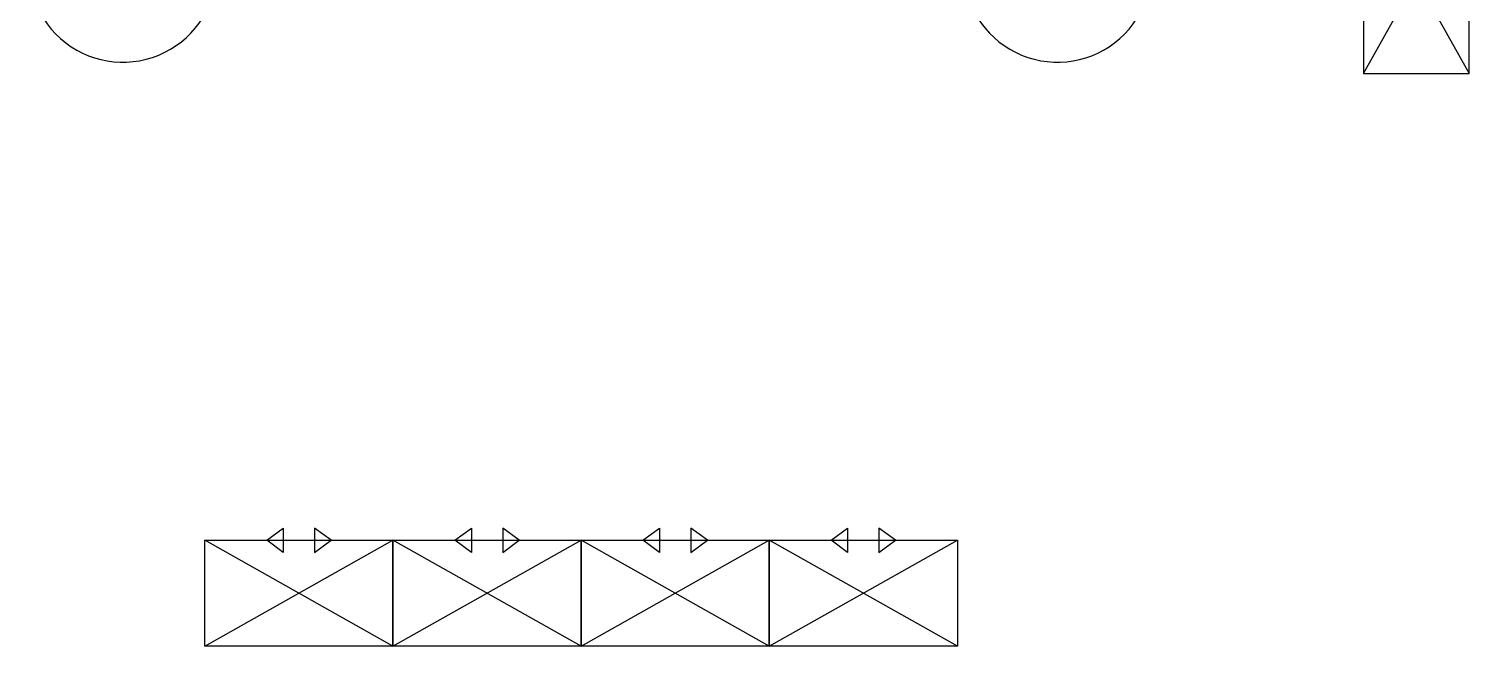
# Model space of a CAD drawing. Header units: centimetres. Extents: x 534 to 2907, y -1306 to 581.
# Drawn here: x 1394 to 2006, y -188 to 75 of the extents above; entities that cross this region are included whole.
import ezdxf

# ---------------------------------------------------------------- set-up
doc = ezdxf.new("R2010")
doc.units = ezdxf.units.CM
doc.layers.add('layer_1', color=175, linetype='Continuous')
doc.layers.add('layer_2', color=251, linetype='Continuous')

msp = doc.modelspace()

# ---------------------------------------------------------------- linework, layer by layer
at = {"layer": 'layer_1'}
for p, q in [((1961.37, 55.89), (2006.37, 135.89)), ((1961.37, 135.89), (2006.37, 55.89)), ((1961.37, 135.89), (1961.37, 55.89)), ((2006.37, 55.89), (2006.37, 135.89)), ((1961.37, 55.89), (2006.37, 55.89))]:
    msp.add_line(p, q, dxfattribs=at)
at = {"layer": 'layer_1', "linetype": 'Continuous'}
for p, q in [((1468.71, -187.55), (1468.71, -142.55)), ((1468.71, -142.55), (1548.71, -142.55)), ((1548.71, -142.55), (1548.71, -187.55)), ((1548.71, -187.55), (1548.71, -142.55)), ((1548.71, -142.55), (1628.71, -142.55)), ((1628.71, -142.55), (1628.71, -187.55)), ((1628.71, -187.55), (1628.71, -142.55)), ((1628.71, -142.55), (1708.71, -142.55)), ((1708.71, -142.55), (1708.71, -187.55)), ((1708.71, -187.55), (1708.71, -142.55)), ((1708.71, -142.55), (1788.71, -142.55)), ((1788.71, -142.55), (1788.71, -187.55)), ((1548.71, -187.55), (1468.71, -187.55)), ((1628.71, -187.55), (1548.71, -187.55)), ((1708.71, -187.55), (1628.71, -187.55)), ((1788.71, -187.55), (1708.71, -187.55))]:
    msp.add_line(p, q, dxfattribs=at)
at = {"layer": 'layer_1'}
for centre, start, end in [((1433.85, 100.68, -12.9), 160.60488, 352.25918), ((1831.29, 100.68, -12.9), 187.74082, 19.39512)]:
    msp.add_arc(centre, 40, start, end, dxfattribs=at)
at = {"layer": 'layer_2', "linetype": 'Continuous'}
for p, q in [((1495, -142.55), (1502.04, -137.36)), ((1502.04, -137.36), (1502.04, -147.74)), ((1515.37, -137.36), (1515.37, -147.74)), ((1522.41, -142.55), (1515.37, -137.36)), ((1575, -142.55), (1582.04, -137.36)), ((1582.04, -137.36), (1582.04, -147.74)), ((1595.37, -137.36), (1595.37, -147.74)), ((1602.41, -142.55), (1595.37, -137.36)), ((1655, -142.55), (1662.04, -137.36)), ((1662.04, -137.36), (1662.04, -147.74)), ((1675.37, -137.36), (1675.37, -147.74)), ((1682.41, -142.55), (1675.37, -137.36)), ((1735, -142.55), (1742.04, -137.36)), ((1742.04, -137.36), (1742.04, -147.74)), ((1755.37, -137.36), (1755.37, -147.74)), ((1762.41, -142.55), (1755.37, -137.36)), ((1468.71, -187.55), (1548.71, -142.55)), ((1548.71, -187.55), (1468.71, -142.55)), ((1502.04, -147.74), (1495, -142.55)), ((1515.37, -147.74), (1522.41, -142.55)), ((1548.71, -187.55), (1628.71, -142.55)), ((1628.71, -187.55), (1548.71, -142.55)), ((1582.04, -147.74), (1575, -142.55)), ((1595.37, -147.74), (1602.41, -142.55)), ((1628.71, -187.55), (1708.71, -142.55)), ((1708.71, -187.55), (1628.71, -142.55)), ((1662.04, -147.74), (1655, -142.55)), ((1675.37, -147.74), (1682.41, -142.55)), ((1708.71, -187.55), (1788.71, -142.55)), ((1788.71, -187.55), (1708.71, -142.55)), ((1742.04, -147.74), (1735, -142.55)), ((1755.37, -147.74), (1762.41, -142.55))]:
    msp.add_line(p, q, dxfattribs=at)

doc.saveas('drawing.dxf')
